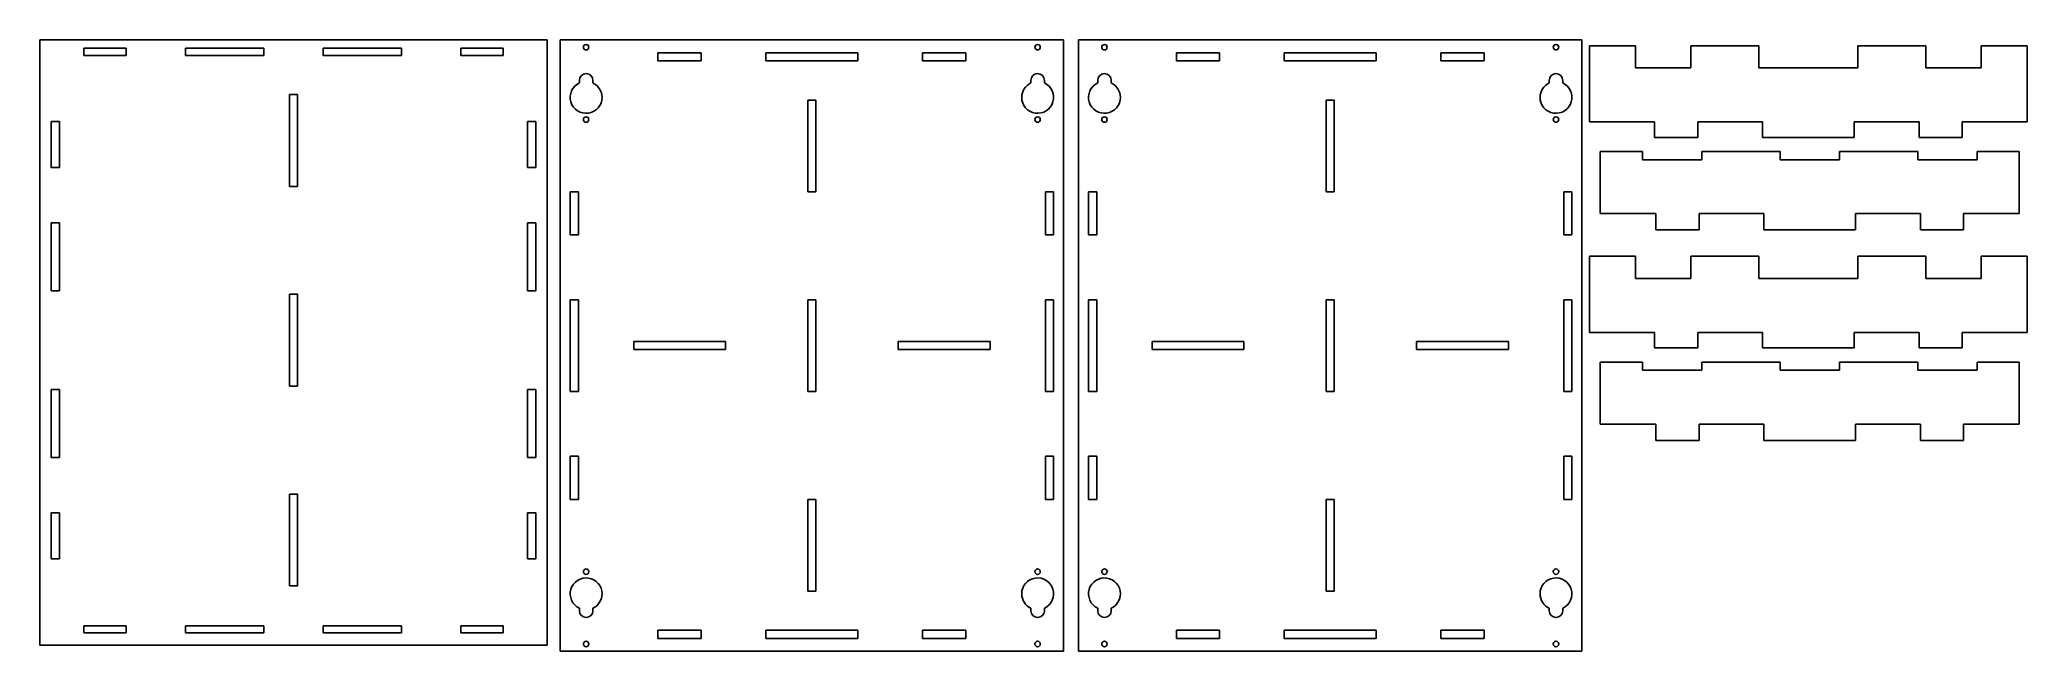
# Model space of a CAD drawing. Extents: x 510 to 1246, y -205 to 21.
import ezdxf

# ---------------------------------------------------------------- set-up
doc = ezdxf.new("R2010")
doc.units = 0
doc.layers.add('DEFAULT', color=7, linetype='CONTINUOUS')

msp = doc.modelspace()

# ---------------------------------------------------------------- linework, layer by layer
at = {"layer": 'DEFAULT'}
for p, q in [((510, -203, 88.2), (510, 21.35, 88.2)), ((510, 21.35, 88.2), (698, 21.35, 88.2)), ((542, 18.19, 88.2), (526.36, 18.19, 88.2)), ((526.36, 18.19, 88.2), (526.36, 15.5, 88.2)), ((526.36, 15.5, 88.2), (542, 15.5, 88.2)), ((542, 15.5, 88.2), (542, 18.19, 88.2)), ((593, 18.19, 88.2), (564, 18.19, 88.2)), ((564, 18.19, 88.2), (564, 15.5, 88.2)), ((564, 15.5, 88.2), (593, 15.5, 88.2)), ((593, 15.5, 88.2), (593, 18.19, 88.2)), ((644, 18.19, 88.2), (615, 18.19, 88.2)), ((615, 18.19, 88.2), (615, 15.5, 88.2)), ((615, 15.5, 88.2), (644, 15.5, 88.2)), ((644, 15.5, 88.2), (644, 18.19, 88.2)), ((666, 18.19, 88.2), (666, 15.5, 88.2)), ((681.64, 18.19, 88.2), (666, 18.19, 88.2)), ((666, 15.5, 88.2), (681.64, 15.5, 88.2)), ((681.64, 15.5, 88.2), (681.64, 18.19, 88.2)), ((698, 21.35, 88.2), (698, -203, 88.2)), ((702.77, -205.27, 59.2), (702.77, 21.27, 59.2)), ((702.77, 21.27, 59.2), (889.23, 21.27, 59.2)), ((755, 16.5, 59.2), (739, 16.5, 59.2)), ((739, 16.5, 59.2), (739, 13.5, 59.2)), ((755, 13.5, 59.2), (755, 16.5, 59.2)), ((796, 16.5, 59.2), (779, 16.5, 59.2)), ((779, 16.5, 59.2), (779, 13.5, 59.2)), ((813, 16.5, 59.2), (796, 16.5, 59.2)), ((813, 13.5, 59.2), (813, 16.5, 59.2)), ((853, 16.5, 59.2), (837, 16.5, 59.2)), ((837, 16.5, 59.2), (837, 13.5, 59.2)), ((853, 13.5, 59.2), (853, 16.5, 59.2)), ((889.23, 21.27, 59.2), (889.23, -92, 59.2)), ((894.77, -205.27, 59.2), (894.77, 21.27, 59.2)), ((894.77, 21.27, 59.2), (1081.23, 21.27, 59.2)), ((947, 16.5, 59.2), (931, 16.5, 59.2)), ((931, 16.5, 59.2), (931, 13.5, 59.2)), ((947, 13.5, 59.2), (947, 16.5, 59.2)), ((988, 16.5, 59.2), (971, 16.5, 59.2)), ((971, 16.5, 59.2), (971, 13.5, 59.2)), ((1005, 16.5, 59.2), (988, 16.5, 59.2)), ((1005, 13.5, 59.2), (1005, 16.5, 59.2)), ((1045, 16.5, 59.2), (1029, 16.5, 59.2)), ((1029, 16.5, 59.2), (1029, 13.5, 59.2)), ((1045, 13.5, 59.2), (1045, 16.5, 59.2)), ((1081.23, 21.27, 59.2), (1081.23, -92, 59.2)), ((1084.04, -9.09, 76.43), (1084.04, 19.11, 76.43)), ((1084.04, 19.11, 76.43), (1101.11, 19.11, 76.43)), ((1101.11, 19.11, 76.43), (1101.11, 10.91, 76.43)), ((1121.6, 10.91, 76.43), (1121.6, 19.11, 76.43)), ((1121.6, 19.11, 76.43), (1146.81, 19.11, 76.43)), ((1146.81, 19.11, 76.43), (1146.81, 10.91, 76.43)), ((1183.38, 10.91, 76.43), (1183.38, 19.11, 76.43)), ((1183.38, 19.11, 76.43), (1208.62, 19.11, 76.43)), ((1208.62, 19.11, 76.43), (1208.62, 10.91, 76.43)), ((1229.11, 10.91, 76.43), (1229.11, 19.11, 76.43)), ((1229.11, 19.11, 76.43), (1246.18, 19.11, 76.43)), ((1246.18, 19.11, 76.43), (1246.18, -9.09, 76.43)), ((739, 13.5, 59.2), (755, 13.5, 59.2)), ((779, 13.5, 59.2), (813, 13.5, 59.2)), ((837, 13.5, 59.2), (853, 13.5, 59.2)), ((931, 13.5, 59.2), (947, 13.5, 59.2)), ((971, 13.5, 59.2), (1005, 13.5, 59.2)), ((1029, 13.5, 59.2), (1045, 13.5, 59.2)), ((1101.11, 10.91, 76.43), (1121.6, 10.91, 76.43)), ((1146.81, 10.91, 76.43), (1183.38, 10.91, 76.43)), ((1208.62, 10.91, 76.43), (1229.11, 10.91, 76.43)), ((605.5, 1, 88.2), (602.5, 1, 88.2)), ((602.5, 1, 88.2), (602.5, -33, 88.2)), ((605.5, -33, 88.2), (605.5, 1, 88.2)), ((709.88, 6.27, 59.2), (709.88, 5.32, 59.2)), ((714.88, 5.32, 59.2), (714.88, 6.27, 59.2)), ((877.12, 5.32, 59.2), (877.12, 6.27, 59.2)), ((882.12, 6.27, 59.2), (882.12, 5.32, 59.2)), ((901.88, 6.27, 59.2), (901.88, 5.32, 59.2)), ((906.88, 5.32, 59.2), (906.88, 6.27, 59.2)), ((1069.12, 5.32, 59.2), (1069.12, 6.27, 59.2)), ((1074.12, 6.27, 59.2), (1074.12, 5.32, 59.2)), ((796, -1, 59.2), (794.5, -1, 59.2)), ((794.5, -1, 59.2), (794.5, -35, 59.2)), ((797.5, -1, 59.2), (796, -1, 59.2)), ((797.5, -35, 59.2), (797.5, -1, 59.2)), ((988, -1, 59.2), (986.5, -1, 59.2)), ((986.5, -1, 59.2), (986.5, -35, 59.2)), ((989.5, -1, 59.2), (988, -1, 59.2)), ((989.5, -35, 59.2), (989.5, -1, 59.2)), ((517.28, -8.93, 88.2), (514.28, -8.93, 88.2)), ((514.28, -8.93, 88.2), (514.28, -26, 88.2)), ((517.28, -26, 88.2), (517.28, -8.93, 88.2)), ((690.72, -8.93, 88.2), (693.72, -8.93, 88.2)), ((690.72, -26, 88.2), (690.72, -8.93, 88.2)), ((693.72, -8.93, 88.2), (693.72, -26, 88.2)), ((1108.11, -9.09, 76.43), (1084.04, -9.09, 76.43)), ((1108.11, -14.83, 76.43), (1108.11, -9.09, 76.43)), ((1148.11, -9.09, 76.43), (1124.11, -9.09, 76.43)), ((1124.11, -9.09, 76.43), (1124.11, -14.83, 76.43)), ((1148.11, -14.83, 76.43), (1148.11, -9.09, 76.43)), ((1206.11, -9.09, 76.43), (1182.11, -9.09, 76.43)), ((1182.11, -9.09, 76.43), (1182.11, -14.83, 76.43)), ((1206.11, -14.83, 76.43), (1206.11, -9.09, 76.43)), ((1246.18, -9.09, 76.43), (1222.11, -9.09, 76.43)), ((1222.11, -9.09, 76.43), (1222.11, -14.83, 76.43)), ((1103.61, -20.11, 73.7), (1087.97, -20.11, 73.7)), ((1087.97, -20.11, 73.7), (1087.97, -43.11, 73.7)), ((1103.61, -23.11, 73.7), (1103.61, -20.11, 73.7)), ((1124.11, -14.83, 76.43), (1108.11, -14.83, 76.43)), ((1154.61, -20.11, 73.7), (1125.61, -20.11, 73.7)), ((1125.61, -20.11, 73.7), (1125.61, -23.11, 73.7)), ((1182.11, -14.83, 76.43), (1148.11, -14.83, 76.43)), ((1154.61, -23.11, 73.7), (1154.61, -20.11, 73.7)), ((1205.61, -20.11, 73.7), (1176.61, -20.11, 73.7)), ((1176.61, -20.11, 73.7), (1176.61, -23.11, 73.7)), ((1205.61, -23.11, 73.7), (1205.61, -20.11, 73.7)), ((1222.11, -14.83, 76.43), (1206.11, -14.83, 76.43)), ((1243.25, -20.11, 73.7), (1227.61, -20.11, 73.7)), ((1227.61, -20.11, 73.7), (1227.61, -23.11, 73.7)), ((1243.25, -43.11, 73.7), (1243.25, -20.11, 73.7)), ((514.28, -26, 88.2), (517.28, -26, 88.2)), ((693.72, -26, 88.2), (690.72, -26, 88.2)), ((1125.61, -23.11, 73.7), (1103.61, -23.11, 73.7)), ((1176.61, -23.11, 73.7), (1154.61, -23.11, 73.7)), ((1227.61, -23.11, 73.7), (1205.61, -23.11, 73.7)), ((602.5, -33, 88.2), (605.5, -33, 88.2)), ((709.5, -35, 59.2), (706.5, -35, 59.2)), ((706.5, -35, 59.2), (706.5, -51, 59.2)), ((709.5, -51, 59.2), (709.5, -35, 59.2)), ((794.5, -35, 59.2), (797.5, -35, 59.2)), ((885.5, -35, 59.2), (882.5, -35, 59.2)), ((882.5, -35, 59.2), (882.5, -51, 59.2)), ((885.5, -51, 59.2), (885.5, -35, 59.2)), ((901.5, -35, 59.2), (898.5, -35, 59.2)), ((898.5, -35, 59.2), (898.5, -51, 59.2)), ((901.5, -51, 59.2), (901.5, -35, 59.2)), ((986.5, -35, 59.2), (989.5, -35, 59.2)), ((1077.5, -35, 59.2), (1074.5, -35, 59.2)), ((1074.5, -35, 59.2), (1074.5, -51, 59.2)), ((1077.5, -51, 59.2), (1077.5, -35, 59.2)), ((1087.97, -43.11, 73.7), (1108.61, -43.11, 73.7)), ((1108.61, -43.11, 73.7), (1108.61, -49.11, 73.7)), ((1124.61, -49.11, 73.7), (1124.61, -43.11, 73.7)), ((1124.61, -43.11, 73.7), (1148.61, -43.11, 73.7)), ((1148.61, -43.11, 73.7), (1148.61, -49.11, 73.7)), ((1182.61, -49.11, 73.7), (1182.61, -43.11, 73.7)), ((1182.61, -43.11, 73.7), (1206.61, -43.11, 73.7)), ((1206.61, -43.11, 73.7), (1206.61, -49.11, 73.7)), ((1222.61, -49.11, 73.7), (1222.61, -43.11, 73.7)), ((1222.61, -43.11, 73.7), (1243.25, -43.11, 73.7)), ((514.28, -71.7, 88.2), (514.28, -46.49, 88.2)), ((514.28, -46.49, 88.2), (517.28, -46.49, 88.2)), ((517.28, -46.49, 88.2), (517.28, -71.7, 88.2)), ((690.72, -46.49, 88.2), (693.72, -46.49, 88.2)), ((690.72, -71.7, 88.2), (690.72, -46.49, 88.2)), ((693.72, -46.49, 88.2), (693.72, -71.7, 88.2)), ((706.5, -51, 59.2), (709.5, -51, 59.2)), ((882.5, -51, 59.2), (885.5, -51, 59.2)), ((898.5, -51, 59.2), (901.5, -51, 59.2)), ((1074.5, -51, 59.2), (1077.5, -51, 59.2)), ((1108.61, -49.11, 73.7), (1124.61, -49.11, 73.7)), ((1148.61, -49.11, 73.7), (1182.61, -49.11, 73.7)), ((1206.61, -49.11, 73.7), (1222.61, -49.11, 73.7)), ((1084.04, -87.09, 76.43), (1084.04, -58.89, 76.43)), ((1084.04, -58.89, 76.43), (1101.11, -58.89, 76.43)), ((1101.11, -58.89, 76.43), (1101.11, -67.09, 76.43)), ((1121.6, -67.09, 76.43), (1121.6, -58.89, 76.43)), ((1121.6, -58.89, 76.43), (1146.81, -58.89, 76.43)), ((1146.81, -58.89, 76.43), (1146.81, -67.09, 76.43)), ((1183.38, -67.09, 76.43), (1183.38, -58.89, 76.43)), ((1183.38, -58.89, 76.43), (1208.62, -58.89, 76.43)), ((1208.62, -58.89, 76.43), (1208.62, -67.09, 76.43)), ((1229.11, -67.09, 76.43), (1229.11, -58.89, 76.43)), ((1229.11, -58.89, 76.43), (1246.18, -58.89, 76.43)), ((1246.18, -58.89, 76.43), (1246.18, -87.09, 76.43)), ((517.28, -71.7, 88.2), (514.28, -71.7, 88.2)), ((602.5, -73, 88.2), (602.5, -107, 88.2)), ((605.5, -73, 88.2), (602.5, -73, 88.2)), ((605.5, -107, 88.2), (605.5, -73, 88.2)), ((693.72, -71.7, 88.2), (690.72, -71.7, 88.2)), ((1101.11, -67.09, 76.43), (1121.6, -67.09, 76.43)), ((1146.81, -67.09, 76.43), (1183.38, -67.09, 76.43)), ((1208.62, -67.09, 76.43), (1229.11, -67.09, 76.43)), ((709.5, -75, 59.2), (706.5, -75, 59.2)), ((706.5, -75, 59.2), (706.5, -109, 59.2)), ((709.5, -109, 59.2), (709.5, -75, 59.2)), ((794.5, -75, 59.2), (794.5, -109, 59.2)), ((797.5, -75, 59.2), (794.5, -75, 59.2)), ((797.5, -109, 59.2), (797.5, -75, 59.2)), ((885.5, -75, 59.2), (882.5, -75, 59.2)), ((882.5, -75, 59.2), (882.5, -109, 59.2)), ((885.5, -92, 59.2), (885.5, -75, 59.2)), ((901.5, -75, 59.2), (898.5, -75, 59.2)), ((898.5, -75, 59.2), (898.5, -109, 59.2)), ((901.5, -109, 59.2), (901.5, -75, 59.2)), ((986.5, -75, 59.2), (986.5, -109, 59.2)), ((989.5, -75, 59.2), (986.5, -75, 59.2)), ((989.5, -109, 59.2), (989.5, -75, 59.2)), ((1077.5, -75, 59.2), (1074.5, -75, 59.2)), ((1074.5, -75, 59.2), (1074.5, -109, 59.2)), ((1077.5, -92, 59.2), (1077.5, -75, 59.2)), ((1108.11, -87.09, 76.43), (1084.04, -87.09, 76.43)), ((1108.11, -92.83, 76.43), (1108.11, -87.09, 76.43)), ((1148.11, -87.09, 76.43), (1124.11, -87.09, 76.43)), ((1124.11, -87.09, 76.43), (1124.11, -92.83, 76.43)), ((1148.11, -92.83, 76.43), (1148.11, -87.09, 76.43)), ((1206.11, -87.09, 76.43), (1182.11, -87.09, 76.43)), ((1182.11, -87.09, 76.43), (1182.11, -92.83, 76.43)), ((1206.11, -92.83, 76.43), (1206.11, -87.09, 76.43)), ((1246.18, -87.09, 76.43), (1222.11, -87.09, 76.43)), ((1222.11, -87.09, 76.43), (1222.11, -92.83, 76.43)), ((764, -90.5, 59.2), (730, -90.5, 59.2)), ((730, -90.5, 59.2), (730, -92, 59.2)), ((730, -92, 59.2), (730, -93.5, 59.2)), ((730, -93.5, 59.2), (764, -93.5, 59.2)), ((764, -93.5, 59.2), (764, -90.5, 59.2)), ((862, -90.5, 59.2), (828, -90.5, 59.2)), ((828, -90.5, 59.2), (828, -93.5, 59.2)), ((828, -93.5, 59.2), (862, -93.5, 59.2)), ((862, -93.5, 59.2), (862, -90.5, 59.2)), ((885.5, -109, 59.2), (885.5, -92, 59.2)), ((889.23, -92, 59.2), (889.23, -205.27, 59.2)), ((956, -90.5, 59.2), (922, -90.5, 59.2)), ((922, -90.5, 59.2), (922, -92, 59.2)), ((922, -92, 59.2), (922, -93.5, 59.2)), ((922, -93.5, 59.2), (956, -93.5, 59.2)), ((956, -93.5, 59.2), (956, -90.5, 59.2)), ((1054, -90.5, 59.2), (1020, -90.5, 59.2)), ((1020, -90.5, 59.2), (1020, -93.5, 59.2)), ((1020, -93.5, 59.2), (1054, -93.5, 59.2)), ((1054, -93.5, 59.2), (1054, -90.5, 59.2)), ((1077.5, -109, 59.2), (1077.5, -92, 59.2)), ((1081.23, -92, 59.2), (1081.23, -205.27, 59.2)), ((1124.11, -92.83, 76.43), (1108.11, -92.83, 76.43)), ((1182.11, -92.83, 76.43), (1148.11, -92.83, 76.43)), ((1222.11, -92.83, 76.43), (1206.11, -92.83, 76.43)), ((1103.61, -98.11, 73.7), (1087.97, -98.11, 73.7)), ((1087.97, -98.11, 73.7), (1087.97, -121.11, 73.7)), ((1103.61, -101.11, 73.7), (1103.61, -98.11, 73.7)), ((1125.61, -101.11, 73.7), (1103.61, -101.11, 73.7)), ((1154.61, -98.11, 73.7), (1125.61, -98.11, 73.7)), ((1125.61, -98.11, 73.7), (1125.61, -101.11, 73.7)), ((1154.61, -101.11, 73.7), (1154.61, -98.11, 73.7)), ((1176.61, -101.11, 73.7), (1154.61, -101.11, 73.7)), ((1205.61, -98.11, 73.7), (1176.61, -98.11, 73.7)), ((1176.61, -98.11, 73.7), (1176.61, -101.11, 73.7)), ((1205.61, -101.11, 73.7), (1205.61, -98.11, 73.7)), ((1227.61, -101.11, 73.7), (1205.61, -101.11, 73.7)), ((1243.25, -98.11, 73.7), (1227.61, -98.11, 73.7)), ((1227.61, -98.11, 73.7), (1227.61, -101.11, 73.7)), ((1243.25, -121.11, 73.7), (1243.25, -98.11, 73.7)), ((514.28, -133.51, 88.2), (514.28, -108.27, 88.2)), ((514.28, -108.27, 88.2), (517.28, -108.27, 88.2)), ((517.28, -108.27, 88.2), (517.28, -133.51, 88.2)), ((602.5, -107, 88.2), (605.5, -107, 88.2)), ((690.72, -133.51, 88.2), (690.72, -108.27, 88.2)), ((690.72, -108.27, 88.2), (693.72, -108.27, 88.2)), ((693.72, -108.27, 88.2), (693.72, -133.51, 88.2)), ((706.5, -109, 59.2), (709.5, -109, 59.2)), ((794.5, -109, 59.2), (797.5, -109, 59.2)), ((882.5, -109, 59.2), (885.5, -109, 59.2)), ((898.5, -109, 59.2), (901.5, -109, 59.2)), ((986.5, -109, 59.2), (989.5, -109, 59.2)), ((1074.5, -109, 59.2), (1077.5, -109, 59.2)), ((1087.97, -121.11, 73.7), (1108.61, -121.11, 73.7)), ((1108.61, -121.11, 73.7), (1108.61, -127.11, 73.7)), ((1124.61, -127.11, 73.7), (1124.61, -121.11, 73.7)), ((1124.61, -121.11, 73.7), (1148.61, -121.11, 73.7)), ((1148.61, -121.11, 73.7), (1148.61, -127.11, 73.7)), ((1182.61, -127.11, 73.7), (1182.61, -121.11, 73.7)), ((1182.61, -121.11, 73.7), (1206.61, -121.11, 73.7)), ((1206.61, -121.11, 73.7), (1206.61, -127.11, 73.7)), ((1222.61, -127.11, 73.7), (1222.61, -121.11, 73.7)), ((1222.61, -121.11, 73.7), (1243.25, -121.11, 73.7)), ((1108.61, -127.11, 73.7), (1124.61, -127.11, 73.7)), ((1148.61, -127.11, 73.7), (1182.61, -127.11, 73.7)), ((1206.61, -127.11, 73.7), (1222.61, -127.11, 73.7)), ((517.28, -133.51, 88.2), (514.28, -133.51, 88.2)), ((693.72, -133.51, 88.2), (690.72, -133.51, 88.2)), ((706.5, -133, 59.2), (706.5, -149, 59.2)), ((709.5, -133, 59.2), (706.5, -133, 59.2)), ((709.5, -149, 59.2), (709.5, -133, 59.2)), ((885.5, -133, 59.2), (882.5, -133, 59.2)), ((882.5, -133, 59.2), (882.5, -149, 59.2)), ((885.5, -149, 59.2), (885.5, -133, 59.2)), ((898.5, -133, 59.2), (898.5, -149, 59.2)), ((901.5, -133, 59.2), (898.5, -133, 59.2)), ((901.5, -149, 59.2), (901.5, -133, 59.2)), ((1077.5, -133, 59.2), (1074.5, -133, 59.2)), ((1074.5, -133, 59.2), (1074.5, -149, 59.2)), ((1077.5, -149, 59.2), (1077.5, -133, 59.2)), ((602.5, -147, 88.2), (602.5, -181, 88.2)), ((605.5, -147, 88.2), (602.5, -147, 88.2)), ((605.5, -181, 88.2), (605.5, -147, 88.2)), ((517.28, -154, 88.2), (514.28, -154, 88.2)), ((514.28, -154, 88.2), (514.28, -171.07, 88.2)), ((517.28, -171.07, 88.2), (517.28, -154, 88.2)), ((690.72, -171.07, 88.2), (690.72, -154, 88.2)), ((690.72, -154, 88.2), (693.72, -154, 88.2)), ((693.72, -154, 88.2), (693.72, -171.07, 88.2)), ((706.5, -149, 59.2), (709.5, -149, 59.2)), ((794.5, -149, 59.2), (794.5, -183, 59.2)), ((797.5, -149, 59.2), (794.5, -149, 59.2)), ((797.5, -183, 59.2), (797.5, -149, 59.2)), ((882.5, -149, 59.2), (885.5, -149, 59.2)), ((898.5, -149, 59.2), (901.5, -149, 59.2)), ((986.5, -149, 59.2), (986.5, -183, 59.2)), ((989.5, -149, 59.2), (986.5, -149, 59.2)), ((989.5, -183, 59.2), (989.5, -149, 59.2)), ((1074.5, -149, 59.2), (1077.5, -149, 59.2)), ((514.28, -171.07, 88.2), (517.28, -171.07, 88.2)), ((693.72, -171.07, 88.2), (690.72, -171.07, 88.2)), ((602.5, -181, 88.2), (605.5, -181, 88.2)), ((794.5, -183, 59.2), (797.5, -183, 59.2)), ((986.5, -183, 59.2), (989.5, -183, 59.2)), ((709.88, -190.27, 59.2), (709.88, -189.32, 59.2)), ((714.88, -189.32, 59.2), (714.88, -190.27, 59.2)), ((877.12, -189.32, 59.2), (877.12, -190.27, 59.2)), ((882.12, -190.27, 59.2), (882.12, -189.32, 59.2)), ((901.88, -190.27, 59.2), (901.88, -189.32, 59.2)), ((906.88, -189.32, 59.2), (906.88, -190.27, 59.2)), ((1069.12, -189.32, 59.2), (1069.12, -190.27, 59.2)), ((1074.12, -190.27, 59.2), (1074.12, -189.32, 59.2)), ((542, -195.81, 88.2), (526.36, -195.81, 88.2)), ((526.36, -195.81, 88.2), (526.36, -198.5, 88.2)), ((526.36, -198.5, 88.2), (542, -198.5, 88.2)), ((542, -198.5, 88.2), (542, -195.81, 88.2)), ((593, -195.81, 88.2), (564, -195.81, 88.2)), ((564, -195.81, 88.2), (564, -198.5, 88.2)), ((564, -198.5, 88.2), (593, -198.5, 88.2)), ((593, -198.5, 88.2), (593, -195.81, 88.2)), ((644, -195.81, 88.2), (615, -195.81, 88.2)), ((615, -195.81, 88.2), (615, -198.5, 88.2)), ((615, -198.5, 88.2), (644, -198.5, 88.2)), ((644, -198.5, 88.2), (644, -195.81, 88.2)), ((666, -195.81, 88.2), (666, -198.5, 88.2)), ((681.64, -195.81, 88.2), (666, -195.81, 88.2)), ((666, -198.5, 88.2), (681.64, -198.5, 88.2)), ((681.64, -198.5, 88.2), (681.64, -195.81, 88.2)), ((739, -197.5, 59.2), (739, -200.5, 59.2)), ((755, -197.5, 59.2), (739, -197.5, 59.2)), ((755, -200.5, 59.2), (755, -197.5, 59.2)), ((779, -197.5, 59.2), (779, -200.5, 59.2)), ((813, -197.5, 59.2), (779, -197.5, 59.2)), ((813, -200.5, 59.2), (813, -197.5, 59.2)), ((853, -197.5, 59.2), (837, -197.5, 59.2)), ((837, -197.5, 59.2), (837, -200.5, 59.2)), ((853, -200.5, 59.2), (853, -197.5, 59.2)), ((931, -197.5, 59.2), (931, -200.5, 59.2)), ((947, -197.5, 59.2), (931, -197.5, 59.2)), ((947, -200.5, 59.2), (947, -197.5, 59.2)), ((971, -197.5, 59.2), (971, -200.5, 59.2)), ((1005, -197.5, 59.2), (971, -197.5, 59.2)), ((1005, -200.5, 59.2), (1005, -197.5, 59.2)), ((1045, -197.5, 59.2), (1029, -197.5, 59.2)), ((1029, -197.5, 59.2), (1029, -200.5, 59.2)), ((1045, -200.5, 59.2), (1045, -197.5, 59.2)), ((698, -203, 88.2), (510, -203, 88.2)), ((889.23, -205.27, 59.2), (702.77, -205.27, 59.2)), ((739, -200.5, 59.2), (755, -200.5, 59.2)), ((779, -200.5, 59.2), (813, -200.5, 59.2)), ((837, -200.5, 59.2), (853, -200.5, 59.2)), ((1081.23, -205.27, 59.2), (894.77, -205.27, 59.2)), ((931, -200.5, 59.2), (947, -200.5, 59.2)), ((971, -200.5, 59.2), (1005, -200.5, 59.2)), ((1029, -200.5, 59.2), (1045, -200.5, 59.2))]:
    msp.add_line(p, q, dxfattribs=at)
at = {"layer": 'DEFAULT', "extrusion": (0, 0, -1)}
for centre in [(-712.38, 18.57, -59.2), (-904.38, 18.57, -59.2), (-712.38, -8.23, -59.2), (-904.38, -8.23, -59.2), (-879.62, -175.77, -59.2), (-1071.62, -175.77, -59.2), (-879.62, -202.57, -59.2), (-1071.62, -202.57, -59.2)]:
    msp.add_circle(centre, 1, dxfattribs=at)
at = {"layer": 'DEFAULT'}
for centre in [(879.62, 18.57, 59.2), (1071.62, 18.57, 59.2), (879.62, -8.23, 59.2), (1071.62, -8.23, 59.2), (712.38, -175.77, 59.2), (904.38, -175.77, 59.2), (712.38, -202.57, 59.2), (904.38, -202.57, 59.2)]:
    msp.add_circle(centre, 1, dxfattribs=at)
for centre, radius, start, end in [((712.38, 6.27, 59.2), 2.5, 0, 180), ((904.38, 6.27, 59.2), 2.5, 360, 180), ((712.38, -0.03, 59.2), 5.9, 115.07023, 360), ((712.38, -0.03, 59.2), 5.9, 0, 64.92977), ((904.38, -0.03, 59.2), 5.9, 115.07023, 360), ((904.38, -0.03, 59.2), 5.9, 360, 64.92977), ((879.62, -183.97, 59.2), 5.9, 295.07023, 180), ((879.62, -183.97, 59.2), 5.9, 180, 244.92977), ((1071.62, -183.97, 59.2), 5.9, 295.07023, 180), ((1071.62, -183.97, 59.2), 5.9, 180, 244.92977), ((879.62, -190.27, 59.2), 2.5, 180, 360), ((1071.62, -190.27, 59.2), 2.5, 180, 0)]:
    msp.add_arc(centre, radius, start, end, dxfattribs=at)
at = {"layer": 'DEFAULT', "extrusion": (0, 0, -1)}
for centre, radius, start, end in [((-879.62, 6.27, -59.2), 2.5, 0, 180), ((-1071.62, 6.27, -59.2), 2.5, 360, 180), ((-879.62, -0.03, -59.2), 5.9, 0, 64.92977), ((-879.62, -0.03, -59.2), 5.9, 115.07023, 0), ((-1071.62, -0.03, -59.2), 5.9, 0, 64.92977), ((-1071.62, -0.03, -59.2), 5.9, 115.07023, 360), ((-712.38, -183.97, -59.2), 5.9, 295.07023, 180), ((-712.38, -183.97, -59.2), 5.9, 180, 244.92977), ((-904.38, -183.97, -59.2), 5.9, 295.07023, 180), ((-904.38, -183.97, -59.2), 5.9, 180, 244.92977), ((-712.38, -190.27, -59.2), 2.5, 180, 0), ((-904.38, -190.27, -59.2), 2.5, 180, 360)]:
    msp.add_arc(centre, radius, start, end, dxfattribs=at)

doc.saveas('drawing.dxf')
